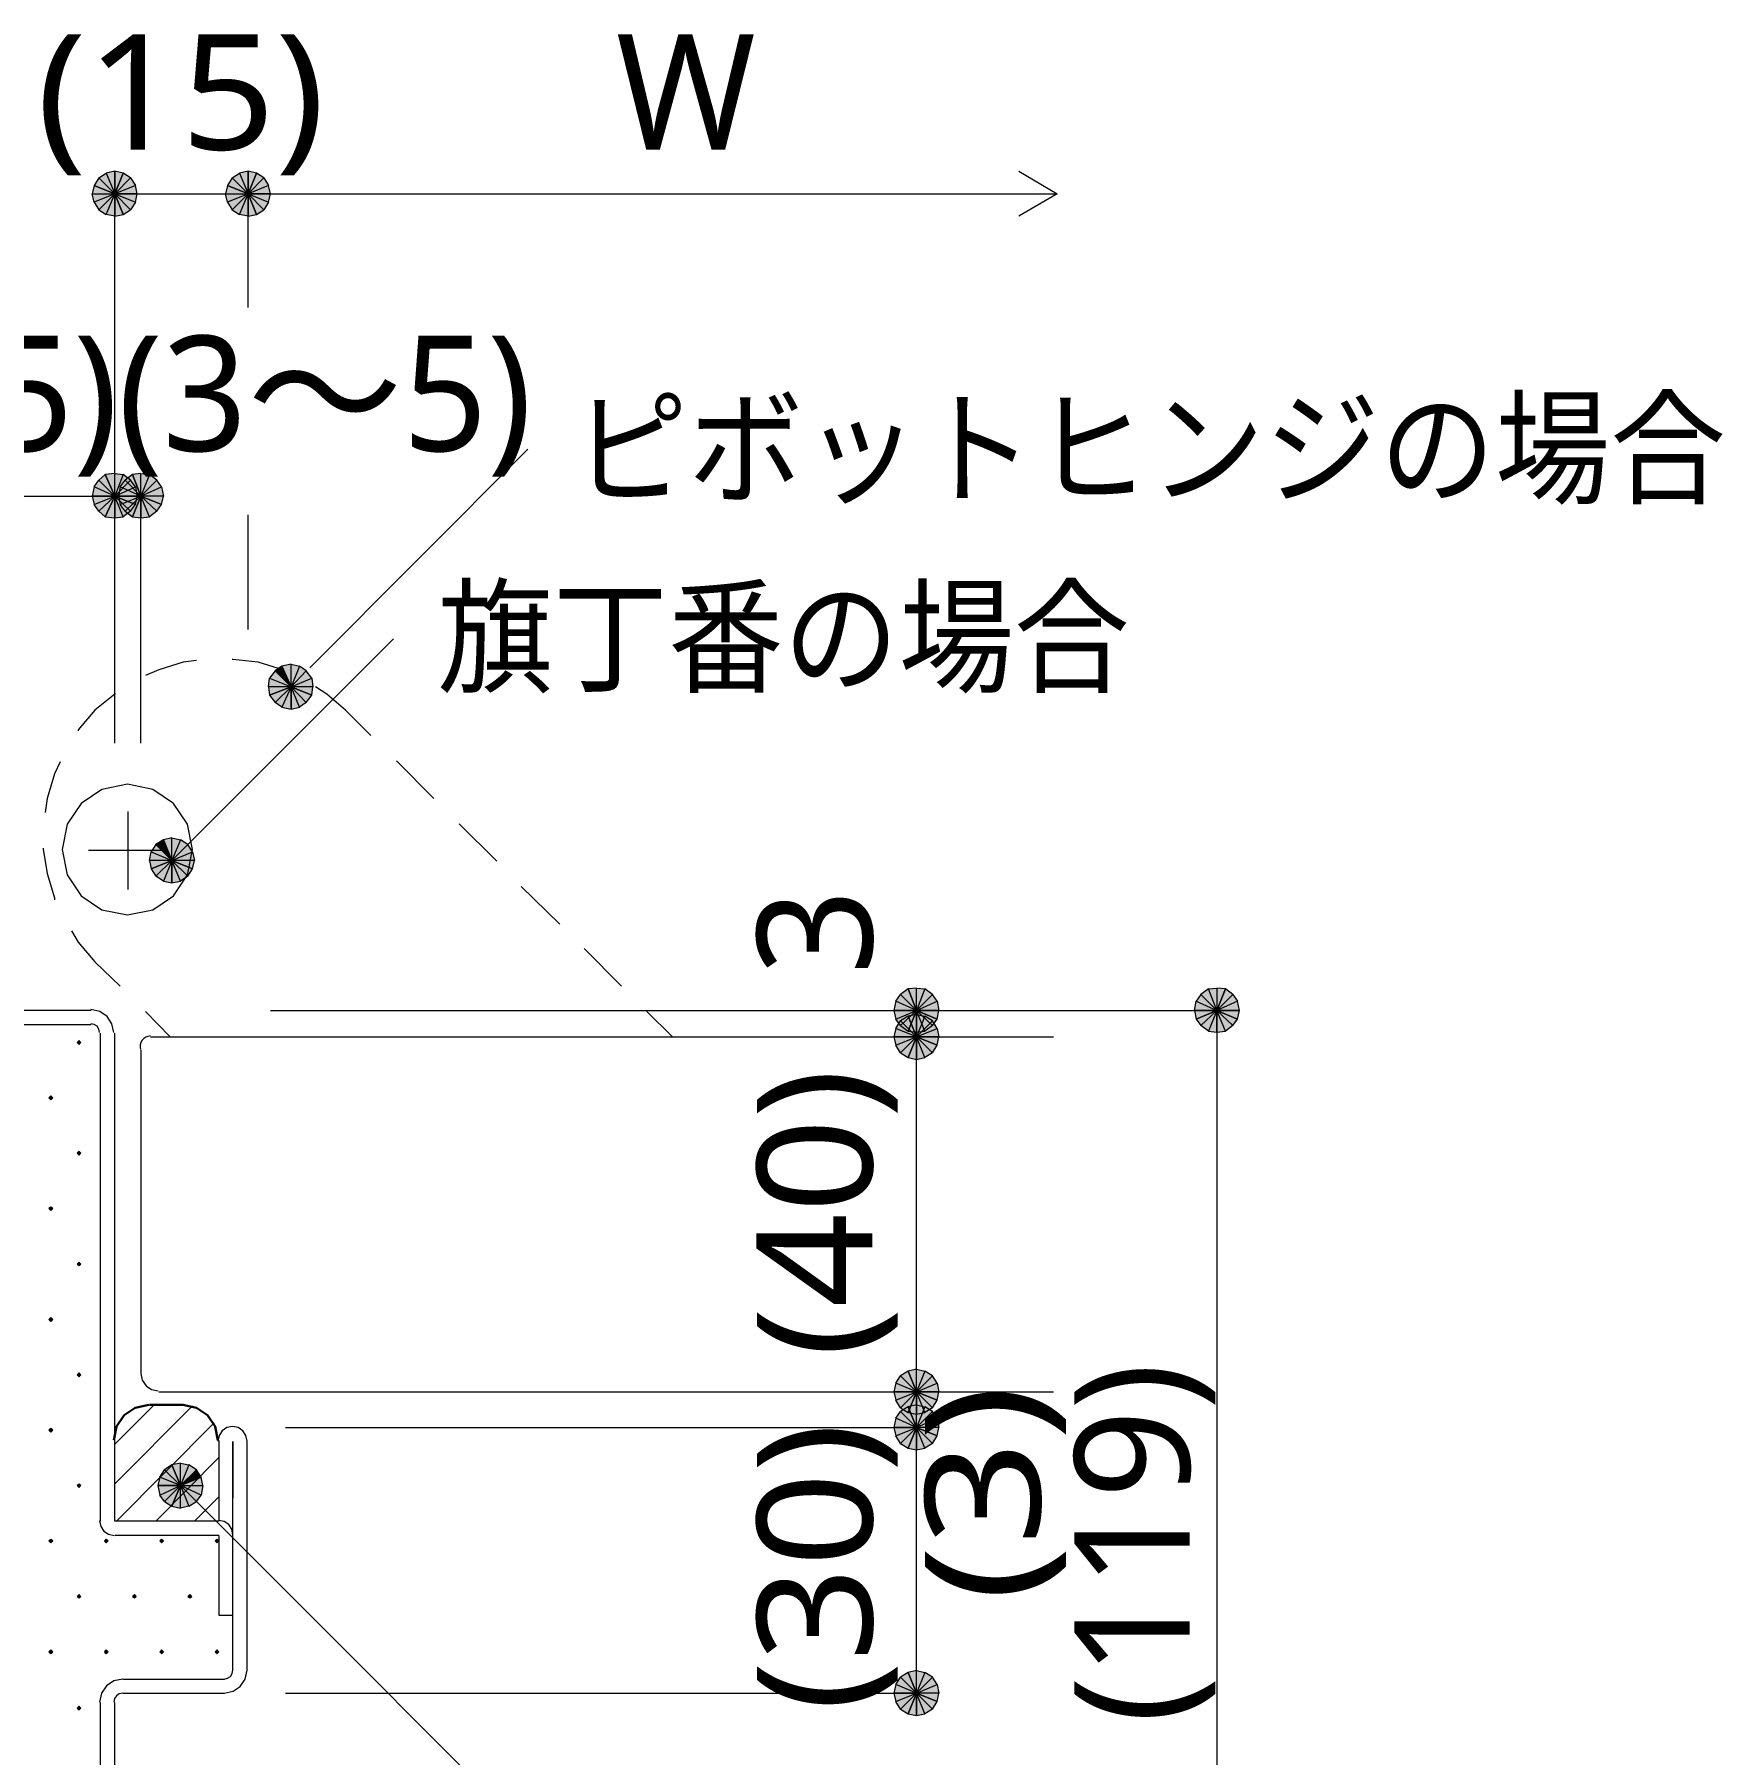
# Model space of a CAD drawing. Header units: millimetres. Extents: x 0 to 420, y 0 to 297.
# Drawn here: x 70.18 to 108.24, y 116.43 to 155.21 of the extents above; entities that cross this region are included whole.
import ezdxf
from ezdxf.enums import TextEntityAlignment as Align

# ---------------------------------------------------------------- set-up
doc = ezdxf.new("R2010")
doc.units = ezdxf.units.MM
doc.styles.add('kst32b', font='NotoSansJP-Variable.ttf')

msp = doc.modelspace()

# ---------------------------------------------------------------- hatches: boundary and pattern name
h = msp.add_hatch(color=7)
h.paths.add_polyline_path([(71.988, 152.125), (71.797, 152.082), (71.988, 151.617), (71.988, 152.125)])
h.paths.add_polyline_path([(71.797, 152.082), (71.988, 151.617), (71.628, 151.977), (71.797, 152.082)])
h.paths.add_polyline_path([(71.988, 151.617), (71.628, 151.977), (71.522, 151.807), (71.988, 151.617)])
for points in [[(72.178, 152.082), (71.988, 152.125), (71.988, 151.617), (72.178, 152.082)], [(75.184, 152.082), (74.994, 152.125), (74.994, 151.617), (75.184, 152.082)], [(71.776, 144.335), (71.988, 144.314), (71.988, 144.801), (71.776, 144.335)], [(72.39, 144.335), (72.581, 144.314), (72.581, 144.801), (72.39, 144.335)], [(75.756, 140.97), (75.607, 140.864), (75.967, 140.504), (75.756, 140.97)], [(73.088, 137.054), (72.919, 136.948), (73.279, 136.588), (73.088, 137.054)], [(89.874, 132.736), (90.064, 132.715), (90.064, 133.202), (89.874, 132.736)], [(97.303, 133.011), (97.346, 133.202), (96.837, 133.202), (97.303, 133.011)], [(71.184, 132.525), (71.162, 132.503), (71.141, 132.482), (71.162, 132.461), (71.184, 132.44), (71.205, 132.461), (71.226, 132.482), (71.205, 132.503), (71.184, 132.525)], [(89.874, 132.143), (90.064, 132.101), (90.064, 132.609), (89.874, 132.143)], [(70.549, 131.276), (70.527, 131.254), (70.506, 131.233), (70.527, 131.212), (70.549, 131.191), (70.57, 131.212), (70.591, 131.233), (70.57, 131.254), (70.549, 131.276)], [(71.184, 130.027), (71.162, 130.006), (71.141, 129.984), (71.162, 129.963), (71.184, 129.942), (71.205, 129.963), (71.226, 129.984), (71.205, 130.006), (71.184, 130.027)], [(70.549, 128.778), (70.527, 128.757), (70.506, 128.736), (70.527, 128.714), (70.549, 128.693), (70.57, 128.714), (70.591, 128.736), (70.57, 128.757), (70.549, 128.778)], [(71.184, 127.529), (71.162, 127.508), (71.141, 127.487), (71.162, 127.466), (71.184, 127.444), (71.205, 127.466), (71.226, 127.487), (71.205, 127.508), (71.184, 127.529)], [(70.549, 126.28), (70.527, 126.259), (70.506, 126.238), (70.527, 126.217), (70.549, 126.196), (70.57, 126.217), (70.591, 126.238), (70.57, 126.259), (70.549, 126.28)], [(71.184, 125.031), (71.162, 125.01), (71.141, 124.989), (71.162, 124.968), (71.184, 124.947), (71.205, 124.968), (71.226, 124.989), (71.205, 125.01), (71.184, 125.031)], [(89.874, 124.142), (90.064, 124.1), (90.064, 124.608), (89.874, 124.142)], [(70.549, 123.783), (70.527, 123.762), (70.506, 123.74), (70.527, 123.719), (70.549, 123.698), (70.57, 123.719), (70.591, 123.74), (70.57, 123.762), (70.549, 123.783)], [(89.874, 123.338), (90.064, 123.296), (90.064, 123.804), (89.874, 123.338)], [(73.935, 122.682), (73.829, 122.851), (73.47, 122.492), (73.935, 122.682)], [(71.184, 122.534), (71.162, 122.513), (71.141, 122.492), (71.162, 122.47), (71.184, 122.449), (71.205, 122.47), (71.226, 122.492), (71.205, 122.513), (71.184, 122.534)], [(70.549, 121.285), (70.527, 121.264), (70.506, 121.243), (70.527, 121.221), (70.549, 121.2), (70.57, 121.221), (70.591, 121.243), (70.57, 121.264), (70.549, 121.285)], [(71.797, 121.285), (71.776, 121.264), (71.755, 121.243), (71.776, 121.221), (71.797, 121.2), (71.819, 121.221), (71.84, 121.243), (71.819, 121.264), (71.797, 121.285)], [(73.046, 121.285), (73.025, 121.264), (73.004, 121.243), (73.025, 121.221), (73.046, 121.2), (73.067, 121.221), (73.088, 121.243), (73.067, 121.264), (73.046, 121.285)], [(74.295, 121.285), (74.274, 121.264), (74.253, 121.243), (74.274, 121.221), (74.295, 121.2), (74.316, 121.221), (74.337, 121.243), (74.316, 121.264), (74.295, 121.285)], [(71.184, 120.036), (71.162, 120.015), (71.141, 119.994), (71.162, 119.973), (71.184, 119.951), (71.205, 119.973), (71.226, 119.994), (71.205, 120.015), (71.184, 120.036)], [(72.432, 120.036), (72.411, 120.015), (72.39, 119.994), (72.411, 119.973), (72.432, 119.951), (72.454, 119.973), (72.475, 119.994), (72.454, 120.015), (72.432, 120.036)], [(73.681, 120.036), (73.66, 120.015), (73.639, 119.994), (73.66, 119.973), (73.681, 119.951), (73.702, 119.973), (73.724, 119.994), (73.702, 120.015), (73.681, 120.036)], [(70.549, 118.787), (70.527, 118.766), (70.506, 118.745), (70.527, 118.724), (70.549, 118.703), (70.57, 118.724), (70.591, 118.745), (70.57, 118.766), (70.549, 118.787)], [(71.797, 118.787), (71.776, 118.766), (71.755, 118.745), (71.776, 118.724), (71.797, 118.703), (71.819, 118.724), (71.84, 118.745), (71.819, 118.766), (71.797, 118.787)], [(73.046, 118.787), (73.025, 118.766), (73.004, 118.745), (73.025, 118.724), (73.046, 118.703), (73.067, 118.724), (73.088, 118.745), (73.067, 118.766), (73.046, 118.787)], [(74.295, 118.787), (74.274, 118.766), (74.253, 118.745), (74.274, 118.724), (74.295, 118.703), (74.316, 118.724), (74.337, 118.745), (74.316, 118.766), (74.295, 118.787)], [(71.184, 117.517), (71.162, 117.496), (71.141, 117.475), (71.162, 117.454), (71.184, 117.433), (71.205, 117.454), (71.226, 117.475), (71.205, 117.496), (71.184, 117.517)], [(89.874, 117.348), (90.064, 117.306), (90.064, 117.814), (89.874, 117.348)]]:
    msp.add_hatch(color=7).paths.add_polyline_path(points)
h = msp.add_hatch(color=7)
h.paths.add_polyline_path([(72.496, 151.617), (72.454, 151.807), (71.988, 151.617), (72.496, 151.617)])
h.paths.add_polyline_path([(72.454, 151.807), (71.988, 151.617), (72.348, 151.977), (72.454, 151.807)])
h.paths.add_polyline_path([(71.988, 151.617), (72.348, 151.977), (72.178, 152.082), (71.988, 151.617)])
h = msp.add_hatch(color=7)
h.paths.add_polyline_path([(74.994, 152.125), (74.803, 152.082), (74.994, 151.617), (74.994, 152.125)])
h.paths.add_polyline_path([(74.803, 152.082), (74.994, 151.617), (74.634, 151.977), (74.803, 152.082)])
h.paths.add_polyline_path([(74.994, 151.617), (74.634, 151.977), (74.528, 151.807), (74.994, 151.617)])
h = msp.add_hatch(color=7)
h.paths.add_polyline_path([(75.502, 151.617), (75.459, 151.807), (74.994, 151.617), (75.502, 151.617)])
h.paths.add_polyline_path([(75.459, 151.807), (74.994, 151.617), (75.353, 151.977), (75.459, 151.807)])
h.paths.add_polyline_path([(74.994, 151.617), (75.353, 151.977), (75.184, 152.082), (74.994, 151.617)])
h = msp.add_hatch(color=7)
h.paths.add_polyline_path([(71.522, 151.807), (71.48, 151.617), (71.988, 151.617), (71.522, 151.807)])
h.paths.add_polyline_path([(71.48, 151.617), (71.988, 151.617), (71.522, 151.426), (71.48, 151.617)])
h.paths.add_polyline_path([(71.988, 151.617), (71.522, 151.426), (71.628, 151.257), (71.988, 151.617)])
h = msp.add_hatch(color=7)
h.paths.add_polyline_path([(74.528, 151.807), (74.486, 151.617), (74.994, 151.617), (74.528, 151.807)])
h.paths.add_polyline_path([(74.486, 151.617), (74.994, 151.617), (74.528, 151.426), (74.486, 151.617)])
h.paths.add_polyline_path([(74.994, 151.617), (74.528, 151.426), (74.634, 151.257), (74.994, 151.617)])
h = msp.add_hatch(color=7)
h.paths.add_polyline_path([(71.628, 151.257), (71.797, 151.151), (71.988, 151.617), (71.628, 151.257)])
h.paths.add_polyline_path([(71.797, 151.151), (71.988, 151.617), (71.988, 151.109), (71.797, 151.151)])
h.paths.add_polyline_path([(71.988, 151.617), (71.988, 151.109), (72.178, 151.151), (71.988, 151.617)])
h = msp.add_hatch(color=7)
h.paths.add_polyline_path([(72.178, 151.151), (72.348, 151.257), (71.988, 151.617), (72.178, 151.151)])
h.paths.add_polyline_path([(72.348, 151.257), (71.988, 151.617), (72.454, 151.426), (72.348, 151.257)])
h.paths.add_polyline_path([(71.988, 151.617), (72.454, 151.426), (72.496, 151.617), (71.988, 151.617)])
h = msp.add_hatch(color=7)
h.paths.add_polyline_path([(74.634, 151.257), (74.803, 151.151), (74.994, 151.617), (74.634, 151.257)])
h.paths.add_polyline_path([(74.803, 151.151), (74.994, 151.617), (74.994, 151.109), (74.803, 151.151)])
h.paths.add_polyline_path([(74.994, 151.617), (74.994, 151.109), (75.184, 151.151), (74.994, 151.617)])
h = msp.add_hatch(color=7)
h.paths.add_polyline_path([(75.184, 151.151), (75.353, 151.257), (74.994, 151.617), (75.184, 151.151)])
h.paths.add_polyline_path([(75.353, 151.257), (74.994, 151.617), (75.459, 151.426), (75.353, 151.257)])
h.paths.add_polyline_path([(74.994, 151.617), (75.459, 151.426), (75.502, 151.617), (74.994, 151.617)])
h = msp.add_hatch(color=7)
h.paths.add_polyline_path([(71.776, 145.288), (71.628, 145.161), (71.988, 144.801), (71.776, 145.288)])
h.paths.add_polyline_path([(71.628, 145.161), (71.988, 144.801), (71.522, 145.013), (71.628, 145.161)])
h.paths.add_polyline_path([(71.988, 144.801), (71.522, 145.013), (71.48, 144.801), (71.988, 144.801)])
h = msp.add_hatch(color=7)
h.paths.add_polyline_path([(72.348, 145.161), (72.178, 145.288), (71.988, 144.801), (72.348, 145.161)])
h.paths.add_polyline_path([(72.178, 145.288), (71.988, 144.801), (71.988, 145.309), (72.178, 145.288)])
h.paths.add_polyline_path([(71.988, 144.801), (71.988, 145.309), (71.776, 145.288), (71.988, 144.801)])
h = msp.add_hatch(color=7)
h.paths.add_polyline_path([(72.454, 144.611), (72.496, 144.801), (71.988, 144.801), (72.454, 144.611)])
h.paths.add_polyline_path([(72.496, 144.801), (71.988, 144.801), (72.454, 145.013), (72.496, 144.801)])
h.paths.add_polyline_path([(71.988, 144.801), (72.454, 145.013), (72.348, 145.161), (71.988, 144.801)])
h = msp.add_hatch(color=7)
h.paths.add_polyline_path([(72.39, 145.288), (72.221, 145.161), (72.581, 144.801), (72.39, 145.288)])
h.paths.add_polyline_path([(72.221, 145.161), (72.581, 144.801), (72.115, 145.013), (72.221, 145.161)])
h.paths.add_polyline_path([(72.581, 144.801), (72.115, 145.013), (72.073, 144.801), (72.581, 144.801)])
h = msp.add_hatch(color=7)
h.paths.add_polyline_path([(72.94, 145.161), (72.771, 145.288), (72.581, 144.801), (72.94, 145.161)])
h.paths.add_polyline_path([(72.771, 145.288), (72.581, 144.801), (72.581, 145.309), (72.771, 145.288)])
h.paths.add_polyline_path([(72.581, 144.801), (72.581, 145.309), (72.39, 145.288), (72.581, 144.801)])
h = msp.add_hatch(color=7)
h.paths.add_polyline_path([(73.046, 144.611), (73.088, 144.801), (72.581, 144.801), (73.046, 144.611)])
h.paths.add_polyline_path([(73.088, 144.801), (72.581, 144.801), (73.046, 145.013), (73.088, 144.801)])
h.paths.add_polyline_path([(72.581, 144.801), (73.046, 145.013), (72.94, 145.161), (72.581, 144.801)])
h = msp.add_hatch(color=7)
h.paths.add_polyline_path([(71.48, 144.801), (71.522, 144.611), (71.988, 144.801), (71.48, 144.801)])
h.paths.add_polyline_path([(71.522, 144.611), (71.988, 144.801), (71.628, 144.462), (71.522, 144.611)])
h.paths.add_polyline_path([(71.988, 144.801), (71.628, 144.462), (71.776, 144.335), (71.988, 144.801)])
h = msp.add_hatch(color=7)
h.paths.add_polyline_path([(71.988, 144.314), (72.178, 144.335), (71.988, 144.801), (71.988, 144.314)])
h.paths.add_polyline_path([(72.178, 144.335), (71.988, 144.801), (72.348, 144.462), (72.178, 144.335)])
h.paths.add_polyline_path([(71.988, 144.801), (72.348, 144.462), (72.454, 144.611), (71.988, 144.801)])
h = msp.add_hatch(color=7)
h.paths.add_polyline_path([(72.073, 144.801), (72.115, 144.611), (72.581, 144.801), (72.073, 144.801)])
h.paths.add_polyline_path([(72.115, 144.611), (72.581, 144.801), (72.221, 144.462), (72.115, 144.611)])
h.paths.add_polyline_path([(72.581, 144.801), (72.221, 144.462), (72.39, 144.335), (72.581, 144.801)])
h = msp.add_hatch(color=7)
h.paths.add_polyline_path([(72.581, 144.314), (72.771, 144.335), (72.581, 144.801), (72.581, 144.314)])
h.paths.add_polyline_path([(72.771, 144.335), (72.581, 144.801), (72.94, 144.462), (72.771, 144.335)])
h.paths.add_polyline_path([(72.581, 144.801), (72.94, 144.462), (73.046, 144.611), (72.581, 144.801)])
h = msp.add_hatch(color=7)
h.paths.add_polyline_path([(75.607, 140.864), (75.48, 140.695), (75.967, 140.504), (75.607, 140.864)])
h.paths.add_polyline_path([(75.48, 140.695), (75.967, 140.504), (75.459, 140.504), (75.48, 140.695)])
h.paths.add_polyline_path([(75.967, 140.504), (75.459, 140.504), (75.48, 140.314), (75.967, 140.504)])
h = msp.add_hatch(color=7)
h.paths.add_polyline_path([(76.306, 140.864), (76.158, 140.97), (75.967, 140.504), (76.306, 140.864)])
h.paths.add_polyline_path([(76.158, 140.97), (75.967, 140.504), (75.967, 141.012), (76.158, 140.97)])
h.paths.add_polyline_path([(75.967, 140.504), (75.967, 141.012), (75.756, 140.97), (75.967, 140.504)])
h = msp.add_hatch(color=7)
h.paths.add_polyline_path([(76.433, 140.314), (76.454, 140.504), (75.967, 140.504), (76.433, 140.314)])
h.paths.add_polyline_path([(76.454, 140.504), (75.967, 140.504), (76.433, 140.695), (76.454, 140.504)])
h.paths.add_polyline_path([(75.967, 140.504), (76.433, 140.695), (76.306, 140.864), (75.967, 140.504)])
h = msp.add_hatch(color=7)
h.paths.add_polyline_path([(75.48, 140.314), (75.607, 140.144), (75.967, 140.504), (75.48, 140.314)])
h.paths.add_polyline_path([(75.607, 140.144), (75.967, 140.504), (75.756, 140.039), (75.607, 140.144)])
h.paths.add_polyline_path([(75.967, 140.504), (75.756, 140.039), (75.967, 139.996), (75.967, 140.504)])
h = msp.add_hatch(color=7)
h.paths.add_polyline_path([(75.967, 139.996), (76.158, 140.039), (75.967, 140.504), (75.967, 139.996)])
h.paths.add_polyline_path([(76.158, 140.039), (75.967, 140.504), (76.306, 140.144), (76.158, 140.039)])
h.paths.add_polyline_path([(75.967, 140.504), (76.306, 140.144), (76.433, 140.314), (75.967, 140.504)])
h = msp.add_hatch(color=7)
h.paths.add_polyline_path([(72.919, 136.948), (72.813, 136.779), (73.279, 136.588), (72.919, 136.948)])
h.paths.add_polyline_path([(72.813, 136.779), (73.279, 136.588), (72.771, 136.588), (72.813, 136.779)])
h.paths.add_polyline_path([(73.279, 136.588), (72.771, 136.588), (72.813, 136.398), (73.279, 136.588)])
h = msp.add_hatch(color=7)
h.paths.add_polyline_path([(73.639, 136.948), (73.47, 137.054), (73.279, 136.588), (73.639, 136.948)])
h.paths.add_polyline_path([(73.47, 137.054), (73.279, 136.588), (73.279, 137.096), (73.47, 137.054)])
h.paths.add_polyline_path([(73.279, 136.588), (73.279, 137.096), (73.088, 137.054), (73.279, 136.588)])
h = msp.add_hatch(color=7)
h.paths.add_polyline_path([(73.745, 136.398), (73.787, 136.588), (73.279, 136.588), (73.745, 136.398)])
h.paths.add_polyline_path([(73.787, 136.588), (73.279, 136.588), (73.745, 136.779), (73.787, 136.588)])
h.paths.add_polyline_path([(73.279, 136.588), (73.745, 136.779), (73.639, 136.948), (73.279, 136.588)])
h = msp.add_hatch(color=7)
h.paths.add_polyline_path([(72.813, 136.398), (72.919, 136.229), (73.279, 136.588), (72.813, 136.398)])
h.paths.add_polyline_path([(72.919, 136.229), (73.279, 136.588), (73.088, 136.123), (72.919, 136.229)])
h.paths.add_polyline_path([(73.279, 136.588), (73.088, 136.123), (73.279, 136.08), (73.279, 136.588)])
h = msp.add_hatch(color=7)
h.paths.add_polyline_path([(73.279, 136.08), (73.47, 136.123), (73.279, 136.588), (73.279, 136.08)])
h.paths.add_polyline_path([(73.47, 136.123), (73.279, 136.588), (73.639, 136.229), (73.47, 136.123)])
h.paths.add_polyline_path([(73.279, 136.588), (73.639, 136.229), (73.745, 136.398), (73.279, 136.588)])
h = msp.add_hatch(color=7)
h.paths.add_polyline_path([(89.874, 133.689), (89.704, 133.562), (90.064, 133.202), (89.874, 133.689)])
h.paths.add_polyline_path([(89.704, 133.562), (90.064, 133.202), (89.599, 133.413), (89.704, 133.562)])
h.paths.add_polyline_path([(90.064, 133.202), (89.599, 133.413), (89.556, 133.202), (90.064, 133.202)])
h = msp.add_hatch(color=7)
h.paths.add_polyline_path([(90.424, 133.562), (90.255, 133.689), (90.064, 133.202), (90.424, 133.562)])
h.paths.add_polyline_path([(90.255, 133.689), (90.064, 133.202), (90.064, 133.71), (90.255, 133.689)])
h.paths.add_polyline_path([(90.064, 133.202), (90.064, 133.71), (89.874, 133.689), (90.064, 133.202)])
h = msp.add_hatch(color=7)
h.paths.add_polyline_path([(90.53, 133.011), (90.572, 133.202), (90.064, 133.202), (90.53, 133.011)])
h.paths.add_polyline_path([(90.572, 133.202), (90.064, 133.202), (90.53, 133.413), (90.572, 133.202)])
h.paths.add_polyline_path([(90.064, 133.202), (90.53, 133.413), (90.424, 133.562), (90.064, 133.202)])
h = msp.add_hatch(color=7)
h.paths.add_polyline_path([(96.478, 133.562), (96.372, 133.413), (96.837, 133.202), (96.478, 133.562)])
h.paths.add_polyline_path([(96.372, 133.413), (96.837, 133.202), (96.329, 133.202), (96.372, 133.413)])
h.paths.add_polyline_path([(96.837, 133.202), (96.329, 133.202), (96.372, 133.011), (96.837, 133.202)])
h = msp.add_hatch(color=7)
h.paths.add_polyline_path([(97.028, 133.689), (96.837, 133.71), (96.837, 133.202), (97.028, 133.689)])
h.paths.add_polyline_path([(96.837, 133.71), (96.837, 133.202), (96.647, 133.689), (96.837, 133.71)])
h.paths.add_polyline_path([(96.837, 133.202), (96.647, 133.689), (96.478, 133.562), (96.837, 133.202)])
h = msp.add_hatch(color=7)
h.paths.add_polyline_path([(97.346, 133.202), (97.303, 133.413), (96.837, 133.202), (97.346, 133.202)])
h.paths.add_polyline_path([(97.303, 133.413), (96.837, 133.202), (97.197, 133.562), (97.303, 133.413)])
h.paths.add_polyline_path([(96.837, 133.202), (97.197, 133.562), (97.028, 133.689), (96.837, 133.202)])
h = msp.add_hatch(color=7)
h.paths.add_polyline_path([(89.556, 133.202), (89.599, 133.011), (90.064, 133.202), (89.556, 133.202)])
h.paths.add_polyline_path([(89.599, 133.011), (90.064, 133.202), (89.704, 132.863), (89.599, 133.011)])
h.paths.add_polyline_path([(90.064, 133.202), (89.704, 132.863), (89.874, 132.736), (90.064, 133.202)])
h = msp.add_hatch(color=7)
h.paths.add_polyline_path([(89.874, 133.075), (89.704, 132.969), (90.064, 132.609), (89.874, 133.075)])
h.paths.add_polyline_path([(89.704, 132.969), (90.064, 132.609), (89.599, 132.8), (89.704, 132.969)])
h.paths.add_polyline_path([(90.064, 132.609), (89.599, 132.8), (89.556, 132.609), (90.064, 132.609)])
h = msp.add_hatch(color=7)
h.paths.add_polyline_path([(90.424, 132.969), (90.255, 133.075), (90.064, 132.609), (90.424, 132.969)])
h.paths.add_polyline_path([(90.255, 133.075), (90.064, 132.609), (90.064, 133.117), (90.255, 133.075)])
h.paths.add_polyline_path([(90.064, 132.609), (90.064, 133.117), (89.874, 133.075), (90.064, 132.609)])
h = msp.add_hatch(color=7)
h.paths.add_polyline_path([(90.064, 132.715), (90.255, 132.736), (90.064, 133.202), (90.064, 132.715)])
h.paths.add_polyline_path([(90.255, 132.736), (90.064, 133.202), (90.424, 132.863), (90.255, 132.736)])
h.paths.add_polyline_path([(90.064, 133.202), (90.424, 132.863), (90.53, 133.011), (90.064, 133.202)])
h = msp.add_hatch(color=7)
h.paths.add_polyline_path([(96.372, 133.011), (96.478, 132.863), (96.837, 133.202), (96.372, 133.011)])
h.paths.add_polyline_path([(96.478, 132.863), (96.837, 133.202), (96.647, 132.736), (96.478, 132.863)])
h.paths.add_polyline_path([(96.837, 133.202), (96.647, 132.736), (96.837, 132.715), (96.837, 133.202)])
h = msp.add_hatch(color=7)
h.paths.add_polyline_path([(96.837, 132.715), (97.028, 132.736), (96.837, 133.202), (96.837, 132.715)])
h.paths.add_polyline_path([(97.028, 132.736), (96.837, 133.202), (97.197, 132.863), (97.028, 132.736)])
h.paths.add_polyline_path([(96.837, 133.202), (97.197, 132.863), (97.303, 133.011), (96.837, 133.202)])
h = msp.add_hatch(color=7)
h.paths.add_polyline_path([(90.53, 132.419), (90.572, 132.609), (90.064, 132.609), (90.53, 132.419)])
h.paths.add_polyline_path([(90.572, 132.609), (90.064, 132.609), (90.53, 132.8), (90.572, 132.609)])
h.paths.add_polyline_path([(90.064, 132.609), (90.53, 132.8), (90.424, 132.969), (90.064, 132.609)])
h = msp.add_hatch(color=7)
h.paths.add_polyline_path([(89.556, 132.609), (89.599, 132.419), (90.064, 132.609), (89.556, 132.609)])
h.paths.add_polyline_path([(89.599, 132.419), (90.064, 132.609), (89.704, 132.249), (89.599, 132.419)])
h.paths.add_polyline_path([(90.064, 132.609), (89.704, 132.249), (89.874, 132.143), (90.064, 132.609)])
h = msp.add_hatch(color=7)
h.paths.add_polyline_path([(90.064, 132.101), (90.255, 132.143), (90.064, 132.609), (90.064, 132.101)])
h.paths.add_polyline_path([(90.255, 132.143), (90.064, 132.609), (90.424, 132.249), (90.255, 132.143)])
h.paths.add_polyline_path([(90.064, 132.609), (90.424, 132.249), (90.53, 132.419), (90.064, 132.609)])
h = msp.add_hatch(color=7)
h.paths.add_polyline_path([(89.874, 125.074), (89.704, 124.968), (90.064, 124.608), (89.874, 125.074)])
h.paths.add_polyline_path([(89.704, 124.968), (90.064, 124.608), (89.599, 124.799), (89.704, 124.968)])
h.paths.add_polyline_path([(90.064, 124.608), (89.599, 124.799), (89.556, 124.608), (90.064, 124.608)])
h = msp.add_hatch(color=7)
h.paths.add_polyline_path([(90.424, 124.968), (90.255, 125.074), (90.064, 124.608), (90.424, 124.968)])
h.paths.add_polyline_path([(90.255, 125.074), (90.064, 124.608), (90.064, 125.116), (90.255, 125.074)])
h.paths.add_polyline_path([(90.064, 124.608), (90.064, 125.116), (89.874, 125.074), (90.064, 124.608)])
h = msp.add_hatch(color=7)
h.paths.add_polyline_path([(90.53, 124.418), (90.572, 124.608), (90.064, 124.608), (90.53, 124.418)])
h.paths.add_polyline_path([(90.572, 124.608), (90.064, 124.608), (90.53, 124.799), (90.572, 124.608)])
h.paths.add_polyline_path([(90.064, 124.608), (90.53, 124.799), (90.424, 124.968), (90.064, 124.608)])
h = msp.add_hatch(color=7)
h.paths.add_polyline_path([(89.556, 124.608), (89.599, 124.418), (90.064, 124.608), (89.556, 124.608)])
h.paths.add_polyline_path([(89.599, 124.418), (90.064, 124.608), (89.704, 124.248), (89.599, 124.418)])
h.paths.add_polyline_path([(90.064, 124.608), (89.704, 124.248), (89.874, 124.142), (90.064, 124.608)])
h = msp.add_hatch(color=7)
h.paths.add_polyline_path([(90.064, 124.1), (90.255, 124.142), (90.064, 124.608), (90.064, 124.1)])
h.paths.add_polyline_path([(90.255, 124.142), (90.064, 124.608), (90.424, 124.248), (90.255, 124.142)])
h.paths.add_polyline_path([(90.064, 124.608), (90.424, 124.248), (90.53, 124.418), (90.064, 124.608)])
h = msp.add_hatch(color=7)
h.paths.add_polyline_path([(89.874, 124.269), (89.704, 124.164), (90.064, 123.804), (89.874, 124.269)])
h.paths.add_polyline_path([(89.704, 124.164), (90.064, 123.804), (89.599, 124.015), (89.704, 124.164)])
h.paths.add_polyline_path([(90.064, 123.804), (89.599, 124.015), (89.556, 123.804), (90.064, 123.804)])
h = msp.add_hatch(color=7)
h.paths.add_polyline_path([(90.424, 124.164), (90.255, 124.269), (90.064, 123.804), (90.424, 124.164)])
h.paths.add_polyline_path([(90.255, 124.269), (90.064, 123.804), (90.064, 124.312), (90.255, 124.269)])
h.paths.add_polyline_path([(90.064, 123.804), (90.064, 124.312), (89.874, 124.269), (90.064, 123.804)])
h = msp.add_hatch(color=7)
h.paths.add_polyline_path([(90.53, 123.613), (90.572, 123.804), (90.064, 123.804), (90.53, 123.613)])
h.paths.add_polyline_path([(90.572, 123.804), (90.064, 123.804), (90.53, 124.015), (90.572, 123.804)])
h.paths.add_polyline_path([(90.064, 123.804), (90.53, 124.015), (90.424, 124.164), (90.064, 123.804)])
h = msp.add_hatch(color=7)
h.paths.add_polyline_path([(89.556, 123.804), (89.599, 123.613), (90.064, 123.804), (89.556, 123.804)])
h.paths.add_polyline_path([(89.599, 123.613), (90.064, 123.804), (89.704, 123.444), (89.599, 123.613)])
h.paths.add_polyline_path([(90.064, 123.804), (89.704, 123.444), (89.874, 123.338), (90.064, 123.804)])
h = msp.add_hatch(color=7)
h.paths.add_polyline_path([(90.064, 123.296), (90.255, 123.338), (90.064, 123.804), (90.064, 123.296)])
h.paths.add_polyline_path([(90.255, 123.338), (90.064, 123.804), (90.424, 123.444), (90.255, 123.338)])
h.paths.add_polyline_path([(90.064, 123.804), (90.424, 123.444), (90.53, 123.613), (90.064, 123.804)])
h = msp.add_hatch(color=7)
h.paths.add_polyline_path([(73.279, 122.957), (73.11, 122.851), (73.47, 122.492), (73.279, 122.957)])
h.paths.add_polyline_path([(73.11, 122.851), (73.47, 122.492), (73.004, 122.682), (73.11, 122.851)])
h.paths.add_polyline_path([(73.47, 122.492), (73.004, 122.682), (72.962, 122.492), (73.47, 122.492)])
h = msp.add_hatch(color=7)
h.paths.add_polyline_path([(73.829, 122.851), (73.66, 122.957), (73.47, 122.492), (73.829, 122.851)])
h.paths.add_polyline_path([(73.66, 122.957), (73.47, 122.492), (73.47, 123), (73.66, 122.957)])
h.paths.add_polyline_path([(73.47, 122.492), (73.47, 123), (73.279, 122.957), (73.47, 122.492)])
h = msp.add_hatch(color=7)
h.paths.add_polyline_path([(73.829, 122.132), (73.935, 122.28), (73.47, 122.492), (73.829, 122.132)])
h.paths.add_polyline_path([(73.935, 122.28), (73.47, 122.492), (73.978, 122.492), (73.935, 122.28)])
h.paths.add_polyline_path([(73.47, 122.492), (73.978, 122.492), (73.935, 122.682), (73.47, 122.492)])
h = msp.add_hatch(color=7)
h.paths.add_polyline_path([(72.962, 122.492), (73.004, 122.28), (73.47, 122.492), (72.962, 122.492)])
h.paths.add_polyline_path([(73.004, 122.28), (73.47, 122.492), (73.11, 122.132), (73.004, 122.28)])
h.paths.add_polyline_path([(73.47, 122.492), (73.11, 122.132), (73.279, 122.026), (73.47, 122.492)])
h = msp.add_hatch(color=7)
h.paths.add_polyline_path([(73.279, 122.026), (73.47, 121.983), (73.47, 122.492), (73.279, 122.026)])
h.paths.add_polyline_path([(73.47, 121.983), (73.47, 122.492), (73.66, 122.026), (73.47, 121.983)])
h.paths.add_polyline_path([(73.47, 122.492), (73.66, 122.026), (73.829, 122.132), (73.47, 122.492)])
h = msp.add_hatch(color=7)
h.paths.add_polyline_path([(90.424, 118.173), (90.255, 118.279), (90.064, 117.814), (90.424, 118.173)])
h.paths.add_polyline_path([(90.255, 118.279), (90.064, 117.814), (90.064, 118.322), (90.255, 118.279)])
h.paths.add_polyline_path([(90.064, 117.814), (90.064, 118.322), (89.874, 118.279), (90.064, 117.814)])
h = msp.add_hatch(color=7)
h.paths.add_polyline_path([(89.874, 118.279), (89.704, 118.173), (90.064, 117.814), (89.874, 118.279)])
h.paths.add_polyline_path([(89.704, 118.173), (90.064, 117.814), (89.599, 118.004), (89.704, 118.173)])
h.paths.add_polyline_path([(90.064, 117.814), (89.599, 118.004), (89.556, 117.814), (90.064, 117.814)])
h = msp.add_hatch(color=7)
h.paths.add_polyline_path([(90.53, 117.623), (90.572, 117.814), (90.064, 117.814), (90.53, 117.623)])
h.paths.add_polyline_path([(90.572, 117.814), (90.064, 117.814), (90.53, 118.004), (90.572, 117.814)])
h.paths.add_polyline_path([(90.064, 117.814), (90.53, 118.004), (90.424, 118.173), (90.064, 117.814)])
h = msp.add_hatch(color=7)
h.paths.add_polyline_path([(89.556, 117.814), (89.599, 117.623), (90.064, 117.814), (89.556, 117.814)])
h.paths.add_polyline_path([(89.599, 117.623), (90.064, 117.814), (89.704, 117.454), (89.599, 117.623)])
h.paths.add_polyline_path([(90.064, 117.814), (89.704, 117.454), (89.874, 117.348), (90.064, 117.814)])
h = msp.add_hatch(color=7)
h.paths.add_polyline_path([(90.064, 117.306), (90.255, 117.348), (90.064, 117.814), (90.064, 117.306)])
h.paths.add_polyline_path([(90.255, 117.348), (90.064, 117.814), (90.424, 117.454), (90.255, 117.348)])
h.paths.add_polyline_path([(90.064, 117.814), (90.424, 117.454), (90.53, 117.623), (90.064, 117.814)])

# ---------------------------------------------------------------- linework, layer by layer
at = {"lineweight": 0}
for points in [[(71.797, 152.082), (71.988, 151.617), (71.628, 151.977)], [(71.988, 152.125), (71.797, 152.082), (71.988, 151.617)], [(72.178, 152.082), (71.988, 152.125), (71.988, 151.617)], [(71.988, 151.617), (72.348, 151.977), (72.178, 152.082)], [(74.803, 152.082), (74.994, 151.617), (74.634, 151.977)], [(74.994, 152.125), (74.803, 152.082), (74.994, 151.617)], [(75.184, 152.082), (74.994, 152.125), (74.994, 151.617)], [(74.994, 151.617), (75.353, 151.977), (75.184, 152.082)], [(71.522, 151.807), (71.48, 151.617), (71.988, 151.617)], [(71.988, 151.617), (71.628, 151.977), (71.522, 151.807)], [(72.454, 151.807), (71.988, 151.617), (72.348, 151.977)], [(72.496, 151.617), (72.454, 151.807), (71.988, 151.617)], [(74.528, 151.807), (74.486, 151.617), (74.994, 151.617)], [(74.994, 151.617), (74.634, 151.977), (74.528, 151.807)], [(75.459, 151.807), (74.994, 151.617), (75.353, 151.977)], [(75.502, 151.617), (75.459, 151.807), (74.994, 151.617)], [(71.48, 151.617), (71.988, 151.617), (71.522, 151.426)], [(71.988, 151.617), (71.522, 151.426), (71.628, 151.257)], [(71.628, 151.257), (71.797, 151.151), (71.988, 151.617)], [(71.797, 151.151), (71.988, 151.617), (71.988, 151.109)], [(71.988, 151.617), (71.988, 151.109), (72.178, 151.151)], [(72.178, 151.151), (72.348, 151.257), (71.988, 151.617)], [(72.348, 151.257), (71.988, 151.617), (72.454, 151.426)], [(71.988, 151.617), (72.454, 151.426), (72.496, 151.617)], [(74.486, 151.617), (74.994, 151.617), (74.528, 151.426)], [(74.994, 151.617), (74.528, 151.426), (74.634, 151.257)], [(74.634, 151.257), (74.803, 151.151), (74.994, 151.617)], [(74.803, 151.151), (74.994, 151.617), (74.994, 151.109)], [(74.994, 151.617), (74.994, 151.109), (75.184, 151.151)], [(75.184, 151.151), (75.353, 151.257), (74.994, 151.617)], [(75.353, 151.257), (74.994, 151.617), (75.459, 151.426)], [(74.994, 151.617), (75.459, 151.426), (75.502, 151.617)], [(71.628, 145.161), (71.988, 144.801), (71.522, 145.013)], [(71.776, 145.288), (71.628, 145.161), (71.988, 144.801)], [(71.988, 144.801), (71.988, 145.309), (71.776, 145.288)], [(72.178, 145.288), (71.988, 144.801), (71.988, 145.309)], [(72.348, 145.161), (72.178, 145.288), (71.988, 144.801)], [(71.988, 144.801), (72.454, 145.013), (72.348, 145.161)], [(72.221, 145.161), (72.581, 144.801), (72.115, 145.013)], [(72.39, 145.288), (72.221, 145.161), (72.581, 144.801)], [(72.581, 144.801), (72.581, 145.309), (72.39, 145.288)], [(72.771, 145.288), (72.581, 144.801), (72.581, 145.309)], [(72.94, 145.161), (72.771, 145.288), (72.581, 144.801)], [(72.581, 144.801), (73.046, 145.013), (72.94, 145.161)], [(71.988, 144.801), (71.522, 145.013), (71.48, 144.801)], [(71.48, 144.801), (71.522, 144.611), (71.988, 144.801)], [(71.522, 144.611), (71.988, 144.801), (71.628, 144.462)], [(71.988, 144.801), (71.628, 144.462), (71.776, 144.335)], [(71.776, 144.335), (71.988, 144.314), (71.988, 144.801)], [(72.496, 144.801), (71.988, 144.801), (72.454, 145.013)], [(71.988, 144.314), (72.178, 144.335), (71.988, 144.801)], [(72.178, 144.335), (71.988, 144.801), (72.348, 144.462)], [(71.988, 144.801), (72.348, 144.462), (72.454, 144.611)], [(72.454, 144.611), (72.496, 144.801), (71.988, 144.801)], [(72.581, 144.801), (72.115, 145.013), (72.073, 144.801)], [(72.073, 144.801), (72.115, 144.611), (72.581, 144.801)], [(72.115, 144.611), (72.581, 144.801), (72.221, 144.462)], [(72.581, 144.801), (72.221, 144.462), (72.39, 144.335)], [(72.39, 144.335), (72.581, 144.314), (72.581, 144.801)], [(73.088, 144.801), (72.581, 144.801), (73.046, 145.013)], [(72.581, 144.314), (72.771, 144.335), (72.581, 144.801)], [(72.771, 144.335), (72.581, 144.801), (72.94, 144.462)], [(72.581, 144.801), (72.94, 144.462), (73.046, 144.611)], [(73.046, 144.611), (73.088, 144.801), (72.581, 144.801)], [(75.607, 140.864), (75.48, 140.695), (75.967, 140.504)], [(75.756, 140.97), (75.607, 140.864), (75.967, 140.504)], [(75.967, 140.504), (75.967, 141.012), (75.756, 140.97)], [(76.158, 140.97), (75.967, 140.504), (75.967, 141.012)], [(76.306, 140.864), (76.158, 140.97), (75.967, 140.504)], [(75.967, 140.504), (76.433, 140.695), (76.306, 140.864)], [(75.48, 140.695), (75.967, 140.504), (75.459, 140.504)], [(75.967, 140.504), (75.459, 140.504), (75.48, 140.314)], [(75.48, 140.314), (75.607, 140.144), (75.967, 140.504)], [(75.607, 140.144), (75.967, 140.504), (75.756, 140.039)], [(75.967, 140.504), (75.756, 140.039), (75.967, 139.996)], [(76.454, 140.504), (75.967, 140.504), (76.433, 140.695)], [(75.967, 139.996), (76.158, 140.039), (75.967, 140.504)], [(76.158, 140.039), (75.967, 140.504), (76.306, 140.144)], [(75.967, 140.504), (76.306, 140.144), (76.433, 140.314)], [(76.433, 140.314), (76.454, 140.504), (75.967, 140.504)], [(72.919, 136.948), (72.813, 136.779), (73.279, 136.588)], [(73.088, 137.054), (72.919, 136.948), (73.279, 136.588)], [(73.279, 136.588), (73.279, 137.096), (73.088, 137.054)], [(73.47, 137.054), (73.279, 136.588), (73.279, 137.096)], [(73.639, 136.948), (73.47, 137.054), (73.279, 136.588)], [(73.279, 136.588), (73.745, 136.779), (73.639, 136.948)], [(72.813, 136.779), (73.279, 136.588), (72.771, 136.588)], [(73.279, 136.588), (72.771, 136.588), (72.813, 136.398)], [(72.813, 136.398), (72.919, 136.229), (73.279, 136.588)], [(72.919, 136.229), (73.279, 136.588), (73.088, 136.123)], [(73.279, 136.588), (73.088, 136.123), (73.279, 136.08)], [(73.787, 136.588), (73.279, 136.588), (73.745, 136.779)], [(73.279, 136.08), (73.47, 136.123), (73.279, 136.588)], [(73.47, 136.123), (73.279, 136.588), (73.639, 136.229)], [(73.279, 136.588), (73.639, 136.229), (73.745, 136.398)], [(73.745, 136.398), (73.787, 136.588), (73.279, 136.588)], [(89.704, 133.562), (90.064, 133.202), (89.599, 133.413)], [(89.874, 133.689), (89.704, 133.562), (90.064, 133.202)], [(90.064, 133.202), (90.064, 133.71), (89.874, 133.689)], [(90.255, 133.689), (90.064, 133.202), (90.064, 133.71)], [(90.424, 133.562), (90.255, 133.689), (90.064, 133.202)], [(90.064, 133.202), (90.53, 133.413), (90.424, 133.562)], [(96.478, 133.562), (96.372, 133.413), (96.837, 133.202)], [(96.837, 133.202), (96.647, 133.689), (96.478, 133.562)], [(96.837, 133.71), (96.837, 133.202), (96.647, 133.689)], [(97.028, 133.689), (96.837, 133.71), (96.837, 133.202)], [(96.837, 133.202), (97.197, 133.562), (97.028, 133.689)], [(97.303, 133.413), (96.837, 133.202), (97.197, 133.562)], [(90.064, 133.202), (89.599, 133.413), (89.556, 133.202)], [(89.556, 133.202), (89.599, 133.011), (90.064, 133.202)], [(89.599, 133.011), (90.064, 133.202), (89.704, 132.863)], [(90.064, 133.202), (89.704, 132.863), (89.874, 132.736)], [(89.874, 133.075), (89.704, 132.969), (90.064, 132.609)], [(89.874, 132.736), (90.064, 132.715), (90.064, 133.202)], [(90.064, 132.609), (90.064, 133.117), (89.874, 133.075)], [(90.572, 133.202), (90.064, 133.202), (90.53, 133.413)], [(90.064, 132.715), (90.255, 132.736), (90.064, 133.202)], [(90.255, 132.736), (90.064, 133.202), (90.424, 132.863)], [(90.064, 133.202), (90.424, 132.863), (90.53, 133.011)], [(90.53, 133.011), (90.572, 133.202), (90.064, 133.202)], [(90.255, 133.075), (90.064, 132.609), (90.064, 133.117)], [(90.424, 132.969), (90.255, 133.075), (90.064, 132.609)], [(96.372, 133.413), (96.837, 133.202), (96.329, 133.202)], [(96.837, 133.202), (96.329, 133.202), (96.372, 133.011)], [(96.372, 133.011), (96.478, 132.863), (96.837, 133.202)], [(96.478, 132.863), (96.837, 133.202), (96.647, 132.736)], [(96.837, 133.202), (96.647, 132.736), (96.837, 132.715)], [(97.346, 133.202), (97.303, 133.413), (96.837, 133.202)], [(96.837, 132.715), (97.028, 132.736), (96.837, 133.202)], [(97.028, 132.736), (96.837, 133.202), (97.197, 132.863)], [(96.837, 133.202), (97.197, 132.863), (97.303, 133.011)], [(97.303, 133.011), (97.346, 133.202), (96.837, 133.202)], [(90.064, 132.609), (89.599, 132.8), (89.556, 132.609)], [(89.704, 132.969), (90.064, 132.609), (89.599, 132.8)], [(90.064, 132.609), (90.53, 132.8), (90.424, 132.969)], [(90.572, 132.609), (90.064, 132.609), (90.53, 132.8)], [(71.184, 132.525), (71.162, 132.503), (71.141, 132.482), (71.162, 132.461), (71.184, 132.44), (71.205, 132.461), (71.226, 132.482), (71.205, 132.503)], [(89.556, 132.609), (89.599, 132.419), (90.064, 132.609)], [(89.599, 132.419), (90.064, 132.609), (89.704, 132.249)], [(90.064, 132.609), (89.704, 132.249), (89.874, 132.143)], [(89.874, 132.143), (90.064, 132.101), (90.064, 132.609)], [(90.064, 132.101), (90.255, 132.143), (90.064, 132.609)], [(90.255, 132.143), (90.064, 132.609), (90.424, 132.249)], [(90.064, 132.609), (90.424, 132.249), (90.53, 132.419)], [(90.53, 132.419), (90.572, 132.609), (90.064, 132.609)], [(70.549, 131.276), (70.527, 131.254), (70.506, 131.233), (70.527, 131.212), (70.549, 131.191), (70.57, 131.212), (70.591, 131.233), (70.57, 131.254)], [(71.184, 130.027), (71.162, 130.006), (71.141, 129.984), (71.162, 129.963), (71.184, 129.942), (71.205, 129.963), (71.226, 129.984), (71.205, 130.006)], [(70.549, 128.778), (70.527, 128.757), (70.506, 128.736), (70.527, 128.714), (70.549, 128.693), (70.57, 128.714), (70.591, 128.736), (70.57, 128.757)], [(71.184, 127.529), (71.162, 127.508), (71.141, 127.487), (71.162, 127.466), (71.184, 127.444), (71.205, 127.466), (71.226, 127.487), (71.205, 127.508)], [(70.549, 126.28), (70.527, 126.259), (70.506, 126.238), (70.527, 126.217), (70.549, 126.196), (70.57, 126.217), (70.591, 126.238), (70.57, 126.259)], [(71.184, 125.031), (71.162, 125.01), (71.141, 124.989), (71.162, 124.968), (71.184, 124.947), (71.205, 124.968), (71.226, 124.989), (71.205, 125.01)], [(89.704, 124.968), (90.064, 124.608), (89.599, 124.799)], [(89.874, 125.074), (89.704, 124.968), (90.064, 124.608)], [(90.064, 124.608), (90.064, 125.116), (89.874, 125.074)], [(90.255, 125.074), (90.064, 124.608), (90.064, 125.116)], [(90.424, 124.968), (90.255, 125.074), (90.064, 124.608)], [(90.064, 124.608), (90.53, 124.799), (90.424, 124.968)], [(90.064, 124.608), (89.599, 124.799), (89.556, 124.608)], [(89.556, 124.608), (89.599, 124.418), (90.064, 124.608)], [(89.599, 124.418), (90.064, 124.608), (89.704, 124.248)], [(90.064, 124.608), (89.704, 124.248), (89.874, 124.142)], [(89.874, 124.142), (90.064, 124.1), (90.064, 124.608)], [(90.572, 124.608), (90.064, 124.608), (90.53, 124.799)], [(90.064, 124.1), (90.255, 124.142), (90.064, 124.608)], [(90.255, 124.142), (90.064, 124.608), (90.424, 124.248)], [(90.064, 124.608), (90.424, 124.248), (90.53, 124.418)], [(90.53, 124.418), (90.572, 124.608), (90.064, 124.608)], [(89.704, 124.164), (90.064, 123.804), (89.599, 124.015)], [(89.874, 124.269), (89.704, 124.164), (90.064, 123.804)], [(90.064, 123.804), (90.064, 124.312), (89.874, 124.269)], [(90.255, 124.269), (90.064, 123.804), (90.064, 124.312)], [(90.424, 124.164), (90.255, 124.269), (90.064, 123.804)], [(90.064, 123.804), (90.53, 124.015), (90.424, 124.164)], [(70.549, 123.783), (70.527, 123.762), (70.506, 123.74), (70.527, 123.719), (70.549, 123.698), (70.57, 123.719), (70.591, 123.74), (70.57, 123.762)], [(90.064, 123.804), (89.599, 124.015), (89.556, 123.804)], [(89.556, 123.804), (89.599, 123.613), (90.064, 123.804)], [(89.599, 123.613), (90.064, 123.804), (89.704, 123.444)], [(90.064, 123.804), (89.704, 123.444), (89.874, 123.338)], [(89.874, 123.338), (90.064, 123.296), (90.064, 123.804)], [(90.572, 123.804), (90.064, 123.804), (90.53, 124.015)], [(90.064, 123.296), (90.255, 123.338), (90.064, 123.804)], [(90.255, 123.338), (90.064, 123.804), (90.424, 123.444)], [(90.064, 123.804), (90.424, 123.444), (90.53, 123.613)], [(90.53, 123.613), (90.572, 123.804), (90.064, 123.804)], [(73.279, 122.957), (73.11, 122.851), (73.47, 122.492)], [(73.47, 122.492), (73.47, 123), (73.279, 122.957)], [(73.66, 122.957), (73.47, 122.492), (73.47, 123)], [(73.829, 122.851), (73.66, 122.957), (73.47, 122.492)], [(73.47, 122.492), (73.004, 122.682), (72.962, 122.492)], [(73.11, 122.851), (73.47, 122.492), (73.004, 122.682)], [(73.935, 122.682), (73.829, 122.851), (73.47, 122.492)], [(73.47, 122.492), (73.978, 122.492), (73.935, 122.682)], [(71.184, 122.534), (71.162, 122.513), (71.141, 122.492), (71.162, 122.47), (71.184, 122.449), (71.205, 122.47), (71.226, 122.492), (71.205, 122.513)], [(72.962, 122.492), (73.004, 122.28), (73.47, 122.492)], [(73.004, 122.28), (73.47, 122.492), (73.11, 122.132)], [(73.47, 122.492), (73.11, 122.132), (73.279, 122.026)], [(73.279, 122.026), (73.47, 121.983), (73.47, 122.492)], [(73.47, 121.983), (73.47, 122.492), (73.66, 122.026)], [(73.47, 122.492), (73.66, 122.026), (73.829, 122.132)], [(73.829, 122.132), (73.935, 122.28), (73.47, 122.492)], [(73.935, 122.28), (73.47, 122.492), (73.978, 122.492)], [(70.549, 121.285), (70.527, 121.264), (70.506, 121.243), (70.527, 121.221), (70.549, 121.2), (70.57, 121.221), (70.591, 121.243), (70.57, 121.264)], [(71.797, 121.285), (71.776, 121.264), (71.755, 121.243), (71.776, 121.221), (71.797, 121.2), (71.819, 121.221), (71.84, 121.243), (71.819, 121.264)], [(73.046, 121.285), (73.025, 121.264), (73.004, 121.243), (73.025, 121.221), (73.046, 121.2), (73.067, 121.221), (73.088, 121.243), (73.067, 121.264)], [(74.295, 121.285), (74.274, 121.264), (74.253, 121.243), (74.274, 121.221), (74.295, 121.2), (74.316, 121.221), (74.337, 121.243), (74.316, 121.264)], [(71.184, 120.036), (71.162, 120.015), (71.141, 119.994), (71.162, 119.973), (71.184, 119.951), (71.205, 119.973), (71.226, 119.994), (71.205, 120.015)], [(72.432, 120.036), (72.411, 120.015), (72.39, 119.994), (72.411, 119.973), (72.432, 119.951), (72.454, 119.973), (72.475, 119.994), (72.454, 120.015)], [(73.681, 120.036), (73.66, 120.015), (73.639, 119.994), (73.66, 119.973), (73.681, 119.951), (73.702, 119.973), (73.724, 119.994), (73.702, 120.015)], [(70.549, 118.787), (70.527, 118.766), (70.506, 118.745), (70.527, 118.724), (70.549, 118.703), (70.57, 118.724), (70.591, 118.745), (70.57, 118.766)], [(71.797, 118.787), (71.776, 118.766), (71.755, 118.745), (71.776, 118.724), (71.797, 118.703), (71.819, 118.724), (71.84, 118.745), (71.819, 118.766)], [(73.046, 118.787), (73.025, 118.766), (73.004, 118.745), (73.025, 118.724), (73.046, 118.703), (73.067, 118.724), (73.088, 118.745), (73.067, 118.766)], [(74.295, 118.787), (74.274, 118.766), (74.253, 118.745), (74.274, 118.724), (74.295, 118.703), (74.316, 118.724), (74.337, 118.745), (74.316, 118.766)], [(90.064, 117.814), (90.064, 118.322), (89.874, 118.279)], [(90.255, 118.279), (90.064, 117.814), (90.064, 118.322)], [(90.064, 117.814), (89.599, 118.004), (89.556, 117.814)], [(89.704, 118.173), (90.064, 117.814), (89.599, 118.004)], [(89.874, 118.279), (89.704, 118.173), (90.064, 117.814)], [(90.424, 118.173), (90.255, 118.279), (90.064, 117.814)], [(90.064, 117.814), (90.53, 118.004), (90.424, 118.173)], [(90.572, 117.814), (90.064, 117.814), (90.53, 118.004)], [(71.184, 117.517), (71.162, 117.496), (71.141, 117.475), (71.162, 117.454), (71.184, 117.433), (71.205, 117.454), (71.226, 117.475), (71.205, 117.496)], [(89.556, 117.814), (89.599, 117.623), (90.064, 117.814)], [(89.599, 117.623), (90.064, 117.814), (89.704, 117.454)], [(90.064, 117.814), (89.704, 117.454), (89.874, 117.348)], [(89.874, 117.348), (90.064, 117.306), (90.064, 117.814)], [(90.064, 117.306), (90.255, 117.348), (90.064, 117.814)], [(90.255, 117.348), (90.064, 117.814), (90.424, 117.454)], [(90.064, 117.814), (90.424, 117.454), (90.53, 117.623)], [(90.53, 117.623), (90.572, 117.814), (90.064, 117.814)]]:
    msp.add_lwpolyline(points, close=True, dxfattribs=at)
at = {"lineweight": 13}
for points in [[(92.371, 152.125), (93.239, 151.617), (92.371, 151.109)], [(71.988, 139.234), (71.988, 151.617)], [(71.988, 151.617), (74.994, 151.617)], [(74.994, 151.617), (93.239, 151.617)], [(74.994, 149.056), (74.994, 151.617)], [(76.391, 140.928), (81.301, 145.859)], [(61.976, 144.801), (66.971, 144.801), (71.988, 144.801), (72.581, 144.801)], [(72.581, 139.234), (72.581, 144.801)], [(74.994, 141.796), (74.994, 144.378)], [(73.554, 136.864), (78.274, 141.584)], [(73.829, 141.097), (73.533, 141.055), (72.983, 140.885), (72.686, 140.758)], [(75.798, 140.864), (75.777, 140.885), (75.226, 141.055), (74.655, 141.118), (74.634, 141.118)], [(77.195, 139.975), (76.771, 140.335), (76.518, 140.504)], [(71.988, 140.356), (71.988, 140.335), (71.543, 139.975), (71.162, 139.531), (71.162, 139.509)], [(77.766, 139.404), (77.195, 139.975)], [(70.76, 138.811), (70.633, 138.536), (70.464, 137.985), (70.421, 137.668)], [(79.185, 137.985), (78.338, 138.832)], [(72.284, 137.689), (72.284, 135.932)], [(80.603, 136.567), (79.756, 137.414)], [(70.379, 136.864), (70.379, 136.842), (70.464, 136.292), (70.633, 135.742), (70.633, 135.7)], [(71.395, 136.821), (73.152, 136.821)], [(82.021, 135.149), (81.153, 135.996)], [(71.014, 135.001), (71.162, 134.747), (71.543, 134.302)], [(83.418, 133.752), (82.571, 134.599)], [(72.115, 133.752), (71.543, 134.302)], [(71.459, 133.202), (67.501, 133.202)], [(71.967, 132.704), (71.926, 132.906), (71.815, 133.071), (71.65, 133.182), (71.448, 133.223)], [(73.237, 132.609), (72.686, 133.181)], [(75.502, 133.202), (96.837, 133.202)], [(84.561, 132.609), (83.989, 133.181)], [(90.064, 117.814), (90.064, 123.804), (90.064, 124.608), (90.064, 132.609), (90.064, 133.202)], [(96.837, 133.202), (96.837, 109.22)], [(71.459, 132.884), (67.501, 132.884)], [(71.649, 132.704), (71.633, 132.783), (71.59, 132.847), (71.526, 132.89), (71.448, 132.905)], [(71.67, 121.687), (71.67, 132.694)], [(71.988, 121.687), (71.988, 132.694)], [(72.789, 132.63), (72.736, 132.621), (72.687, 132.601), (72.643, 132.571), (72.606, 132.531), (72.58, 132.484), (72.564, 132.433), (72.559, 132.38), (72.567, 132.327)], [(72.581, 132.313), (72.581, 125.01)], [(72.792, 132.609), (93.154, 132.609)], [(72.581, 125.021), (72.611, 124.868), (72.695, 124.744), (72.82, 124.66), (72.972, 124.629)], [(72.983, 124.608), (93.154, 124.608)], [(71.988, 123.423), (72.877, 124.312)], [(71.988, 122.534), (73.745, 124.291)], [(72.03, 121.687), (74.232, 123.91)], [(74.972, 123.497), (74.947, 123.625), (74.876, 123.729), (74.772, 123.799), (74.644, 123.825), (74.517, 123.799), (74.412, 123.729), (74.342, 123.625), (74.316, 123.497)], [(75.84, 123.804), (90.064, 123.804)], [(74.337, 123.508), (74.337, 121.687)], [(74.655, 118.322), (74.655, 123.486)], [(74.655, 123.486), (74.655, 122.216)], [(74.972, 118.322), (74.972, 123.486)], [(72.919, 121.687), (74.337, 123.126)], [(73.47, 122.492), (83.206, 112.755)], [(73.787, 121.687), (74.337, 122.237)], [(71.649, 121.698), (71.675, 121.57), (71.745, 121.466), (71.85, 121.395), (71.977, 121.37)], [(74.337, 121.687), (71.988, 121.687)], [(74.655, 121.38), (74.629, 121.508), (74.559, 121.612), (74.454, 121.683), (74.327, 121.708)], [(74.337, 121.37), (71.988, 121.37)], [(74.337, 121.37), (74.337, 119.571), (74.655, 119.571)], [(74.454, 118.131), (74.532, 118.147), (74.596, 118.19), (74.639, 118.254), (74.655, 118.332)], [(74.454, 117.814), (74.656, 117.854), (74.82, 117.966), (74.932, 118.13), (74.972, 118.332)], [(72.168, 118.131), (71.966, 118.09), (71.801, 117.979), (71.69, 117.814), (71.649, 117.613)], [(72.178, 118.131), (74.464, 118.131)], [(71.67, 109.728), (71.67, 117.602)], [(72.168, 117.814), (72.089, 117.798), (72.026, 117.755), (71.982, 117.691), (71.967, 117.613)], [(71.988, 109.728), (71.988, 117.602)], [(72.178, 117.814), (74.464, 117.814)], [(75.84, 117.814), (90.064, 117.814)]]:
    msp.add_lwpolyline(points, dxfattribs=at)
msp.add_lwpolyline([(73.745, 136.832), (73.629, 137.405), (73.314, 137.872), (72.846, 138.187), (72.274, 138.303), (71.701, 138.187), (71.233, 137.872), (70.918, 137.405), (70.802, 136.832), (70.918, 136.259), (71.233, 135.792), (71.701, 135.476), (72.274, 135.361), (72.846, 135.476), (73.314, 135.792), (73.629, 136.259)], close=True, dxfattribs=at)
at = {"lineweight": 30}
for points in [[(72.76, 124.312), (72.451, 124.249), (72.199, 124.079), (72.029, 123.827), (71.967, 123.518)], [(72.771, 124.312), (73.533, 124.312)], [(74.316, 123.518), (74.254, 123.827), (74.084, 124.079), (73.831, 124.249), (73.522, 124.312)]]:
    msp.add_lwpolyline(points, dxfattribs=at)

# ---------------------------------------------------------------- texts
at = {"style": 'kst32b'}
for s, height, p, p2 in [('(15)', 2.5989, (70.231, 152.612), (76.728, 152.612)), ('(25)(3～5)', 2.5989, (66.231, 145.817), (81.395, 145.817)), ('ピボットヒンジの場合', 2.0791, (82.317, 144.843), (108.306, 144.843)), ('旗丁番の場合', 2.0791, (79.269, 140.589), (94.863, 140.589)), ('(40)', 2.5989, (89.069, 125.391), (89.069, 131.889)), ('(119)', 2.5989, (96.224, 117.136), (96.224, 125.258)), ('(3)', 2.5989, (92.858, 119.888), (92.858, 124.761)), ('(30)', 2.5989, (89.069, 117.412), (89.069, 123.909))]:
    msp.add_text(s, height=height, dxfattribs=at).set_placement(p, p2, align=Align.FIT)
msp.add_text('W', height=2.599, dxfattribs=at).set_placement((83.291, 152.612))
msp.add_text('3', height=2.599, rotation=90, dxfattribs=at).set_placement((89.069, 134.006))

doc.saveas('drawing.dxf')
